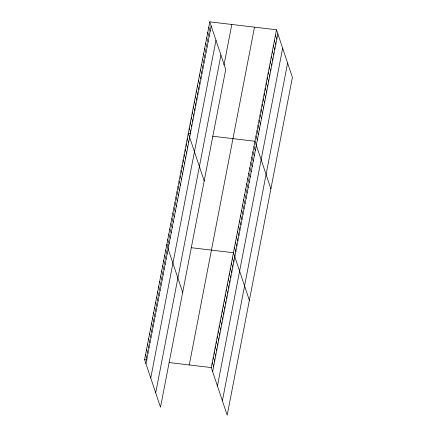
<?xml version="1.0" encoding="UTF-8"?>
<svg xmlns="http://www.w3.org/2000/svg" width="437" height="437" viewBox="0 0 437 437"><rect width="100%" height="100%" fill="white"/><g stroke="black" fill="none" stroke-linecap="round" stroke-linejoin="round"><path stroke-width="0.66" d="M209.804 21.85L225.727 69.428L160.505 407.224L144.587 359.646L209.804 21.85L276.495 29.776L292.413 77.354L227.196 415.15L211.273 367.572L276.495 29.776M145.947 363.704L211.164 25.909M150.749 378.065L215.971 40.27M155.703 392.863L220.92 55.067M224.001 64.944L231.812 24.467M189.27 364.955L254.487 27.16M212.633 371.63L277.85 33.835M217.435 385.991L282.657 48.196M222.389 400.789L287.606 62.994M190.729 133.613L188.281 133.323L204.205 180.902M212.808 136.24L254.973 141.249L270.891 188.828M168.595 245.015L166.759 244.796L182.682 292.375M191.286 247.708L233.451 252.723L249.369 300.301M144.587 359.646L147.034 359.935M169.114 362.563L211.273 367.572M275.468 35.086L276.829 39.144M274.441 40.395L275.802 44.454M273.42 45.699L274.775 49.758M272.393 51.009L273.753 55.067M271.372 56.318L272.726 60.377M270.345 61.628L271.705 65.687M269.318 66.932L270.678 70.991M268.296 72.242L269.651 76.3M267.269 77.551L268.629 81.61M266.242 82.861L267.602 86.919M265.221 88.165L266.575 92.223M264.194 93.474L265.554 97.533M263.172 98.784L264.527 102.842M262.145 104.093L263.506 108.152M261.118 109.403L262.479 113.456M260.097 114.707L261.452 118.766M259.07 120.017L260.43 124.075M258.048 125.326L259.403 129.385M257.022 130.636L258.376 134.689M255.995 135.94L257.355 139.998M253.946 146.559L255.306 150.618M252.919 151.868L254.279 155.922M208.782 27.16L210.137 31.218M251.898 157.173L253.252 161.231M207.755 32.469L209.115 36.522M250.871 162.482L252.231 166.541M206.734 37.773L208.088 41.832M249.849 167.792L251.204 171.85M205.707 43.083L207.067 47.141M248.822 173.101L250.183 177.154M204.68 48.392L206.04 52.451M247.795 178.405L249.156 182.464M203.658 53.702L205.013 57.755M246.774 183.715L248.129 187.773M202.631 59.006L203.992 63.065M245.747 189.024L247.107 193.083M201.61 64.315L202.965 68.374M244.72 194.334L246.08 198.393M200.583 69.625L201.938 73.684M243.699 199.638L245.053 203.697M199.556 74.935L200.916 78.988M242.672 204.948L244.032 209.006M198.535 80.239L199.889 84.297M241.65 210.257L243.005 214.316M197.508 85.548L198.868 89.607M240.623 215.567L241.983 219.625M196.481 90.858L197.841 94.916M239.596 220.871L240.956 224.929M195.459 96.167L196.814 100.22M238.575 226.18L239.929 230.239M194.432 101.471L195.792 105.53M237.548 231.49L238.908 235.548M193.411 106.781L194.765 110.84M236.526 236.799L237.881 240.858M192.384 112.09L193.744 116.149M235.499 242.103L236.854 246.162M191.357 117.4L192.717 121.459M234.472 247.413L235.833 251.472M190.335 122.704L191.69 126.763M189.308 128.014L190.669 132.072M232.44 257.945L233.8 262.003M231.435 263.161L232.79 267.22M187.26 138.633L188.615 142.691M230.425 268.384L231.785 272.442M186.233 143.937L187.593 147.996M229.42 273.606L230.774 277.664M185.212 149.246L186.566 153.305M228.409 278.822L229.769 282.881M184.185 154.556L185.545 158.615M227.404 284.045L228.759 288.103M183.158 159.866L184.518 163.924M226.393 289.267L227.753 293.325M182.136 165.17L183.491 169.228M225.388 294.483L226.743 298.542M181.109 170.479L182.469 174.538M224.378 299.706L225.738 303.764M180.088 175.789L181.442 179.847M223.367 304.928L224.727 308.986M222.362 310.15L223.722 314.203M179.061 181.098L180.415 185.157M221.351 315.367L222.712 319.425M178.034 186.402L179.394 190.461M220.346 320.589L221.701 324.647M177.012 191.712L178.367 195.771M219.336 325.811L220.696 329.869M175.985 197.021L177.346 201.08M218.331 331.028L219.685 335.086M174.958 202.331L176.319 206.39M217.32 336.25L218.68 340.308M173.937 207.635L175.292 211.694M216.315 341.472L217.67 345.53M172.91 212.945L174.27 217.003M215.304 346.688L216.665 350.747M171.888 218.254L173.243 222.313M214.299 351.911L215.654 355.969M170.862 223.564L172.222 227.622M213.289 357.133L214.649 361.191M169.835 228.868L171.195 232.926M212.284 362.349L213.638 366.408M168.813 234.177L170.168 238.236M167.786 239.487L169.146 243.546M165.754 250.013L167.114 254.072M164.744 255.235L166.104 259.294M163.738 260.457L165.093 264.516M162.728 265.68L164.088 269.733M161.723 270.896L163.077 274.955M160.712 276.118L162.072 280.177M159.707 281.341L161.062 285.399M158.697 286.557L160.057 290.616M157.691 291.779L159.046 295.838M156.681 297.002L158.041 301.06M155.676 302.218L157.03 306.277M154.665 307.44L156.025 311.499M153.66 312.663L155.015 316.721M152.65 317.879L154.01 321.938M151.644 323.101L152.999 327.16M150.634 328.324L151.994 332.382M149.629 333.546L150.983 337.599M148.618 338.762L149.978 342.821M147.613 343.985L148.968 348.043M146.603 349.207L147.963 353.265M145.597 354.423L146.952 358.482"/></g></svg>
